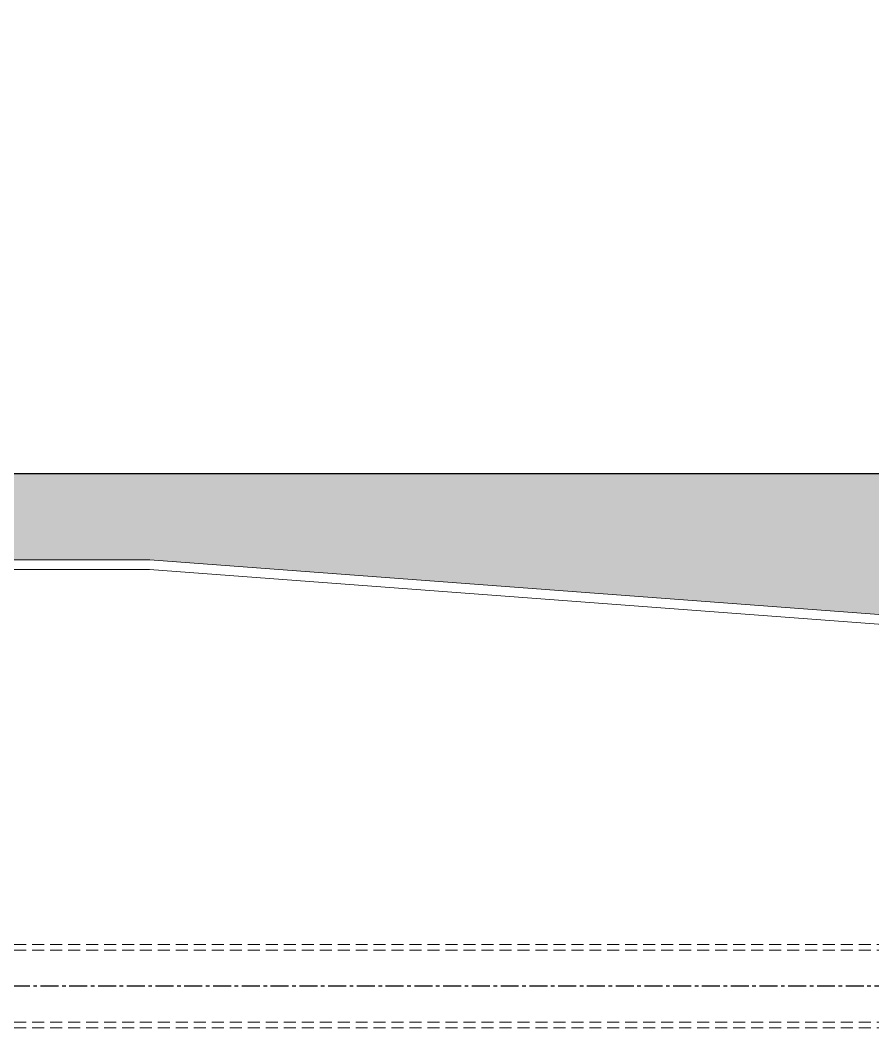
# Model space of a CAD drawing. Header units: millimetres. Extents: x -157642 to 241542, y -22875 to 31024.
# Drawn here: x -139851 to -122061, y 9305 to 30335 of the extents above; entities that cross this region are included whole.
import ezdxf

# ---------------------------------------------------------------- set-up
doc = ezdxf.new("R2010")
doc.units = ezdxf.units.MM
doc.header["$LTSCALE"] = 100
doc.header["$MEASUREMENT"] = 0
doc.linetypes.add('CENTERX2', pattern=[4, 2.5, -0.5, 0.5, -0.5])
doc.linetypes.add('DASHED2', pattern=[0.375, 0.25, -0.125])
doc.layers.add('00-Mepduong', color=3, linetype='Continuous')
doc.layers.add('L1-DRAINAGE-TRANS_PIPE', color=230, linetype='CENTERX2')
for name, color, linetype, lineweight in [('3.Curb', 6, 'Continuous', 15), ('ARC_HATCH', 8, 'Continuous', 0), ('pipe', 23, 'DASHED2', 0)]:
    doc.layers.add(name, color=color, linetype=linetype, lineweight=lineweight)

msp = doc.modelspace()

# ---------------------------------------------------------------- hatches: boundary and pattern name
at = {"layer": 'ARC_HATCH'}
h = msp.add_hatch(dxfattribs=at)
h.set_pattern_fill('ANGLE', color=256, scale=200, angle=33.9181, style=0)
h.set_pattern_definition([(44.7531, (-68750, -5000), (-983.562, 992.076), [1016, -381]), (134.7531, (-68750, -5000), (-992.076, -983.562), [1016, -381])])
h.paths.add_polyline_path([(-66504, 15335), (-66525, 18335), (-60525, 18376), (-60504, 15377)])
h.paths.add_polyline_path([(-60504, 15377), (-60525, 18376), (-54525, 18418), (-54504, 15418)])
edge = h.paths.add_edge_path()
edge.add_line((-157642, 20875), (-157642, 19073))
edge.add_line((-157642, 19073), (-137147, 19072))
edge.add_line((-137147, 19072), (-87147, 15322))
edge.add_line((-87147, 15322), (-51903, 15322))
edge.add_arc((-51903, 23622), 8300, 269.9999, 340.6751)
edge.add_line((-44071, 20875), (-157642, 20875))

# ---------------------------------------------------------------- linework, layer by layer
at = {"layer": '00-Mepduong'}
msp.add_line((-157642, 20875), (-44071, 20875), dxfattribs=at)
at = {"layer": '3.Curb'}
for points in [[(-157642, 18873), (-137154, 18872), (-87155, 15122), (-51903, 15122, 0.414207), (-43403, 23622), (-43403, 30335)], [(-157642, 19073), (-137147, 19072), (-87147, 15322), (-51903, 15322, 0.414207), (-43603, 23622), (-43603, 30335)]]:
    msp.add_lwpolyline(points, format="xyb", dxfattribs=at)
at = {"layer": 'L1-DRAINAGE-TRANS_PIPE', "ltscale": 1.5}
msp.add_lwpolyline([(-116851, 10175), (-146851, 10175)], dxfattribs=at)
at = {"layer": 'pipe', "ltscale": 10}
for points in [[(-116851, 11045), (-146851, 11045)], [(-116851, 10925), (-146851, 10925)], [(-116851, 9425), (-146851, 9425)], [(-116851, 9305), (-146851, 9305)]]:
    msp.add_lwpolyline(points, dxfattribs=at)

doc.saveas('drawing.dxf')
